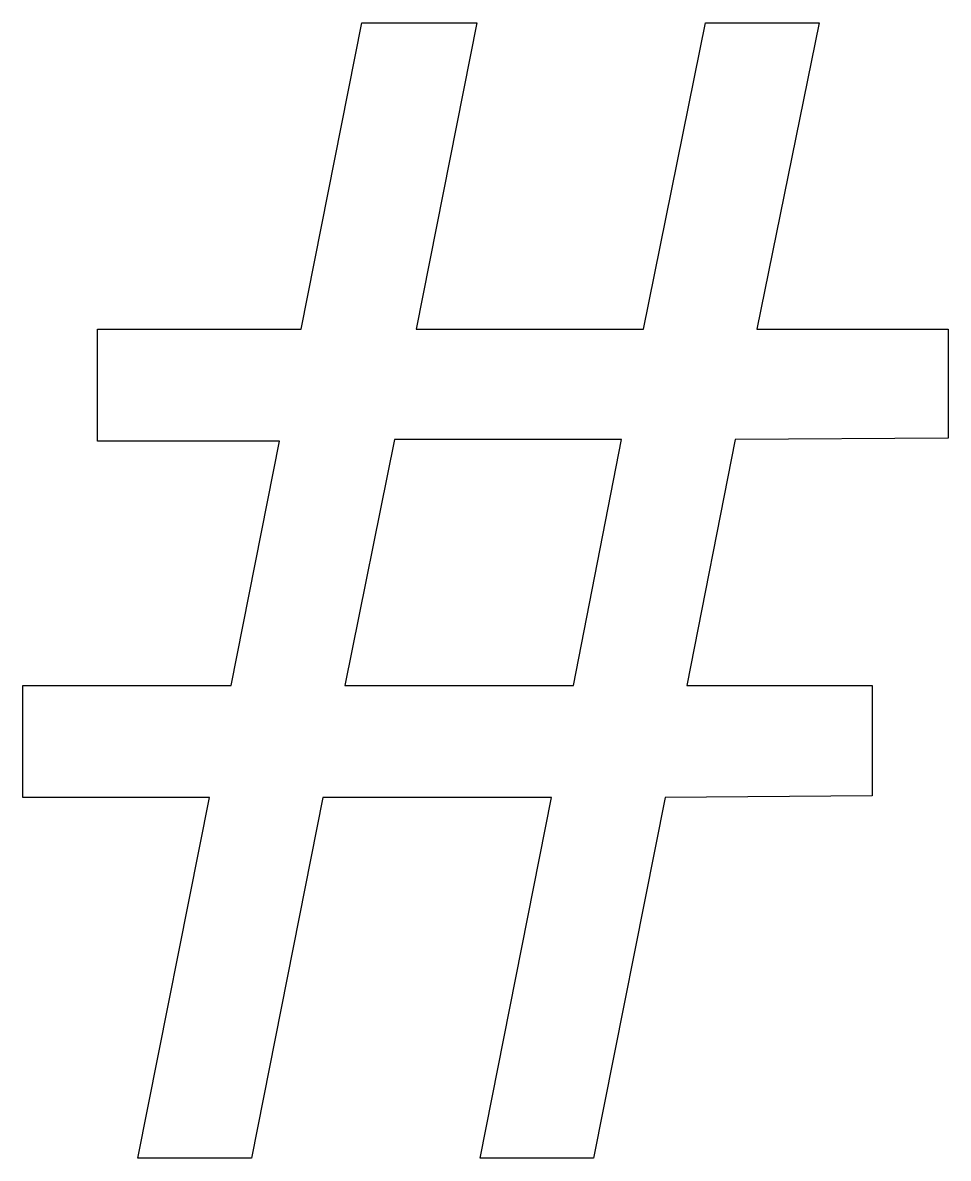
# Model space of a CAD drawing. Extents: x 0.8 to 9, y 0 to 10.1.
import ezdxf

# ---------------------------------------------------------------- set-up
doc = ezdxf.new("R2010")
doc.units = 0
doc.layers.get('0').update_dxf_attribs({"linetype": 'CONTINUOUS'})

msp = doc.modelspace()

# ---------------------------------------------------------------- linework, layer by layer
at = {"color": 0}
for p, q in [((3.25, 7.40278), (3.79167, 10.1389)), ((3.79167, 10.1389), (4.81944, 10.1389)), ((4.81944, 10.1389), (4.27778, 7.40278)), ((6.30556, 7.40278), (6.86111, 10.1389)), ((6.86111, 10.1389), (7.875, 10.1389)), ((7.875, 10.1389), (7.31944, 7.40278)), ((1.43056, 6.40278), (1.43056, 7.40278)), ((1.43056, 7.40278), (3.25, 7.40278)), ((4.27778, 7.40278), (6.30556, 7.40278)), ((7.31944, 7.40278), (9.02778, 7.40278)), ((9.02778, 7.40278), (9.02778, 6.43056)), ((3.05556, 6.40278), (1.43056, 6.40278)), ((2.625, 4.22222), (3.05556, 6.40278)), ((4.08333, 6.41667), (3.63889, 4.22222)), ((6.11111, 6.41667), (4.08333, 6.41667)), ((5.68056, 4.22222), (6.11111, 6.41667)), ((7.125, 6.41667), (6.69444, 4.22222)), ((9.02778, 6.43056), (7.125, 6.41667)), ((0.763889, 3.22222), (0.763889, 4.22222)), ((0.763889, 4.22222), (2.625, 4.22222)), ((3.63889, 4.22222), (5.68056, 4.22222)), ((6.69444, 4.22222), (8.34722, 4.22222)), ((8.34722, 4.22222), (8.34722, 3.23611)), ((2.43056, 3.22222), (0.763889, 3.22222)), ((1.79167, 0), (2.43056, 3.22222)), ((3.44444, 3.22222), (2.80556, 0)), ((5.48611, 3.22222), (3.44444, 3.22222)), ((4.84722, 0), (5.48611, 3.22222)), ((6.5, 3.22222), (5.86111, 0)), ((8.34722, 3.23611), (6.5, 3.22222)), ((2.80556, 0), (1.79167, 0)), ((5.86111, 0), (4.84722, 0))]:
    msp.add_line(p, q, dxfattribs=at)

doc.saveas('drawing.dxf')
